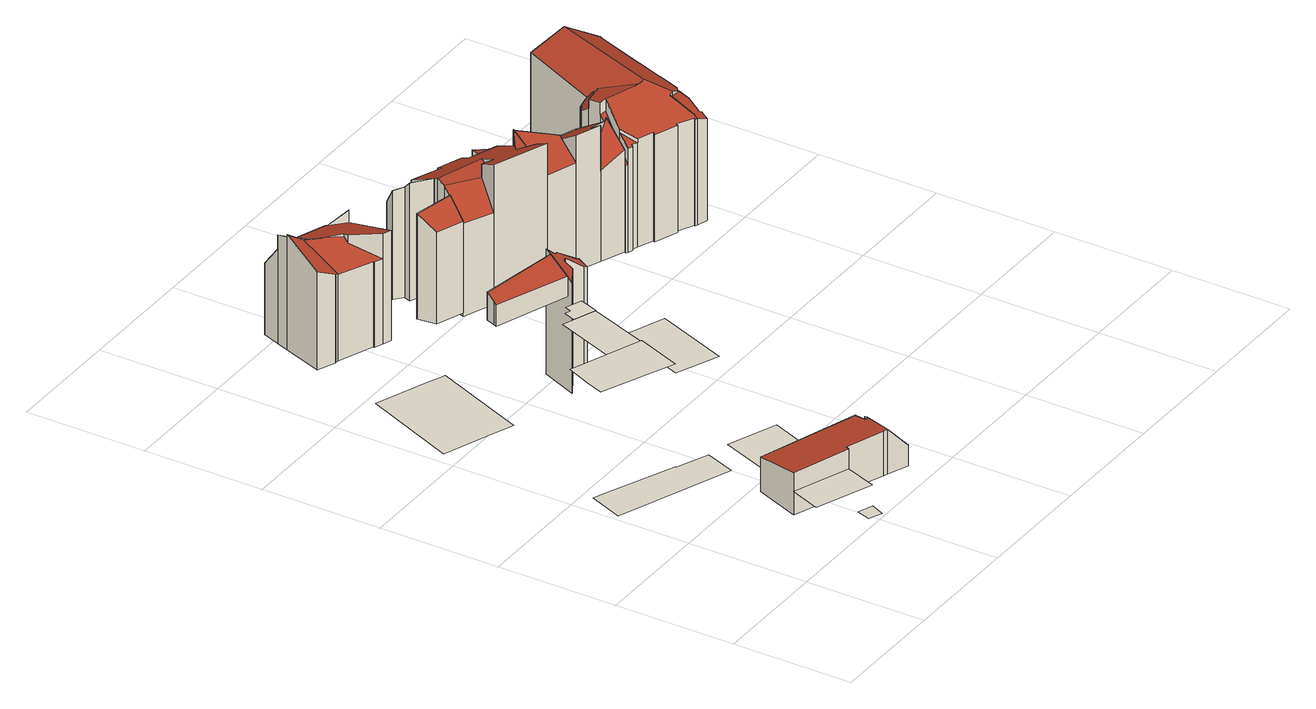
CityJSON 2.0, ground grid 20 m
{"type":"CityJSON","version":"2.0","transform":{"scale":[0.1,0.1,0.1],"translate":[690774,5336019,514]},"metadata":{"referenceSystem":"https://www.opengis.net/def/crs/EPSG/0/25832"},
"CityObjects":{
"building1":{"type":"Building","attributes":{"area_m2":55.53,"max_x":690797.88,"max_y":5336030,"min_x":690786.38,"min_y":5336021.5,"rf_extrusion_mode":"skip","rf_force_lod11":false,"rf_h_ground":518.7,"rf_h_pc_98p":0,"rf_h_roof_50p":0,"rf_h_roof_70p":0,"rf_h_roof_max":0,"rf_h_roof_min":0,"rf_is_glass_roof":false,"rf_nodata_frac":0.977,"rf_nodata_r":0,"rf_pc_select":"_HIGHEST_YET_INSUFFICIENT_COVERAGE","rf_pc_year":2026,"rf_pointcloud_unusable":true,"rf_pt_density":11.2,"rf_roof_planes":0,"rf_roof_type":"no points","rf_success":true,"rf_t_run":7,"source_file":"690_5336.gml"},"geometry":[{"type":"MultiSurface","lod":"0","boundaries":[[[0,1,2,3]]]}]},
"building2":{"type":"Building","attributes":{"area_m2":118.25,"max_x":690795.81,"max_y":5336057,"min_x":690774.81,"min_y":5336044,"rf_extrusion_mode":"skip","rf_force_lod11":false,"rf_h_ground":514.73,"rf_h_pc_98p":0,"rf_h_roof_50p":0,"rf_h_roof_70p":0,"rf_h_roof_max":0,"rf_h_roof_min":0,"rf_is_glass_roof":false,"rf_nodata_frac":1,"rf_nodata_r":0,"rf_pc_select":"_HIGHEST_YET_INSUFFICIENT_COVERAGE","rf_pc_year":0,"rf_pointcloud_unusable":true,"rf_pt_density":0,"rf_roof_planes":0,"rf_roof_type":"no points","rf_success":true,"rf_t_run":0,"source_file":"690_5336.gml"},"geometry":[{"type":"MultiSurface","lod":"0","boundaries":[[[4,5,6,7,8,9,10]]]}]},
"building3":{"type":"Building","attributes":{"area_m2":5.8,"max_x":690795.94,"max_y":5336022.5,"min_x":690792.81,"min_y":5336019,"rf_extrusion_mode":"skip","rf_force_lod11":false,"rf_h_ground":515.04,"rf_h_pc_98p":0,"rf_h_roof_50p":0,"rf_h_roof_70p":0,"rf_h_roof_max":0,"rf_h_roof_min":0,"rf_is_glass_roof":false,"rf_nodata_frac":0.25,"rf_nodata_r":0,"rf_pc_select":"_HIGHEST_YET_INSUFFICIENT_COVERAGE","rf_pc_year":2026,"rf_pointcloud_unusable":true,"rf_pt_density":12.44,"rf_roof_planes":0,"rf_roof_type":"no points","rf_success":true,"rf_t_run":4,"source_file":"690_5336.gml"},"geometry":[{"type":"MultiSurface","lod":"0","boundaries":[[[11,12,13,14]]]}]},
"building4":{"type":"Building","attributes":{"area_m2":101.1,"max_x":690793.38,"max_y":5336063.5,"min_x":690778.38,"min_y":5336051.5,"rf_extrusion_mode":"skip","rf_force_lod11":false,"rf_h_ground":532.24,"rf_h_pc_98p":0,"rf_h_roof_50p":0,"rf_h_roof_70p":0,"rf_h_roof_max":0,"rf_h_roof_min":0,"rf_is_glass_roof":false,"rf_nodata_frac":1,"rf_nodata_r":0,"rf_pc_select":"_HIGHEST_YET_INSUFFICIENT_COVERAGE","rf_pc_year":0,"rf_pointcloud_unusable":true,"rf_pt_density":0,"rf_roof_planes":0,"rf_roof_type":"no points","rf_success":true,"rf_t_run":0,"source_file":"690_5336.gml"},"geometry":[{"type":"MultiSurface","lod":"0","boundaries":[[[15,16,17,18,19]]]}]},
"building5":{"type":"Building","attributes":{"area_m2":160.46,"max_x":690811.12,"max_y":5336037.5,"min_x":690788.38,"min_y":5336023,"rf_extrusion_mode":"standard","rf_force_lod11":false,"rf_h_ground":514.7,"rf_h_pc_98p":0,"rf_h_roof_50p":521.56,"rf_h_roof_70p":521.92,"rf_h_roof_max":522.27,"rf_h_roof_min":517.94,"rf_is_glass_roof":false,"rf_nodata_frac":0.54,"rf_nodata_r":0,"rf_pc_select":"_HIGHEST_YET_INSUFFICIENT_COVERAGE","rf_pc_year":2026,"rf_pointcloud_unusable":false,"rf_pt_density":106.25,"rf_ridgelines":0,"rf_rmse_lod22":0.293,"rf_roof_planes":6,"rf_roof_type":"slanted","rf_success":true,"rf_t_run":78,"rf_volume_lod22":1052.57,"source_file":"690_5336.gml"},"children":["building5-1"]},
"building5-1":{"type":"BuildingPart","parents":["building5"],"geometry":[{"type":"Solid","lod":"2.2","boundaries":[[[[20,21,22,23,24,25,26,27,28,29]],[[30,21,20,31]],[[31,20,29,32]],[[32,29,28,33]],[[34,23,22,35]],[[36,24,23,34,37]],[[33,28,27,38]],[[39,26,25,40]],[[40,25,24,36]],[[41,42,35,43]],[[43,35,22,21,30]],[[38,27,26,39]],[[44,45,42,41]],[[46,44,47]],[[37,34,45,44,46]],[[47,44,41,43,30,31,32,33,38,39]],[[45,34,35,42]],[[37,46,47,39,40,36]]]],"semantics":{"surfaces":[{"type":"GroundSurface"},{"type":"WallSurface","on_footprint_edge":true},{"type":"WallSurface","on_footprint_edge":false},{"type":"RoofSurface","rf_azimuth":7.07,"rf_h_roof_50p":521.49,"rf_h_roof_70p":521.71,"rf_h_roof_max":522.29,"rf_h_roof_min":520.66,"rf_slope":8.47},{"type":"RoofSurface","rf_azimuth":86.44,"rf_h_roof_50p":520.74,"rf_h_roof_70p":521.07,"rf_h_roof_max":521.39,"rf_h_roof_min":520.37,"rf_slope":33.43},{"type":"RoofSurface","rf_azimuth":107.89,"rf_h_roof_50p":519.89,"rf_h_roof_70p":520.71,"rf_h_roof_max":522.29,"rf_h_roof_min":517.78,"rf_slope":47.31}],"values":[[0,1,1,1,1,1,1,1,1,2,1,1,2,2,2,3,4,5]]}}]},
"building6":{"type":"Building","attributes":{"area_m2":212.73,"max_x":690792.81,"max_y":5336096.5,"min_x":690774.56,"min_y":5336076.5,"rf_extrusion_mode":"standard","rf_force_lod11":false,"rf_h_ground":515.73,"rf_h_pc_98p":0,"rf_h_roof_50p":534.83,"rf_h_roof_70p":534.89,"rf_h_roof_max":535.06,"rf_h_roof_min":534.54,"rf_is_glass_roof":false,"rf_nodata_frac":0.582,"rf_nodata_r":0,"rf_pc_select":"_HIGHEST_YET_INSUFFICIENT_COVERAGE","rf_pc_year":2026,"rf_pointcloud_unusable":false,"rf_pt_density":7.04,"rf_ridgelines":0,"rf_rmse_lod22":0,"rf_roof_planes":1,"rf_roof_type":"slanted","rf_success":true,"rf_t_run":15,"rf_volume_lod22":0,"source_file":"690_5336.gml"},"geometry":[{"type":"MultiSurface","lod":"0","boundaries":[[[48,49,50,51,52,53,54,55]]]}]},
"building7":{"type":"Building","attributes":{"area_m2":65.28,"max_x":690797.19,"max_y":5336071,"min_x":690787.69,"min_y":5336059,"rf_extrusion_mode":"skip","rf_force_lod11":false,"rf_h_ground":531.93,"rf_h_pc_98p":0,"rf_h_roof_50p":0,"rf_h_roof_70p":0,"rf_h_roof_max":0,"rf_h_roof_min":0,"rf_is_glass_roof":false,"rf_nodata_frac":0.969,"rf_nodata_r":0,"rf_pc_select":"_HIGHEST_YET_INSUFFICIENT_COVERAGE","rf_pc_year":2026,"rf_pointcloud_unusable":true,"rf_pt_density":4.5,"rf_roof_planes":0,"rf_roof_type":"no points","rf_success":true,"rf_t_run":6,"source_file":"690_5336.gml"},"geometry":[{"type":"MultiSurface","lod":"0","boundaries":[[[56,57,58,59]]]}]},
"building8":{"type":"Building","attributes":{"area_m2":98.35,"max_x":690802.12,"max_y":5336063,"min_x":690790.44,"min_y":5336048.5,"rf_extrusion_mode":"skip","rf_force_lod11":false,"rf_h_ground":530.83,"rf_h_pc_98p":0,"rf_h_roof_50p":0,"rf_h_roof_70p":0,"rf_h_roof_max":0,"rf_h_roof_min":0,"rf_is_glass_roof":false,"rf_nodata_frac":0.954,"rf_nodata_r":0,"rf_pc_select":"_HIGHEST_YET_INSUFFICIENT_COVERAGE","rf_pc_year":2026,"rf_pointcloud_unusable":true,"rf_pt_density":10.67,"rf_roof_planes":0,"rf_roof_type":"no points","rf_success":true,"rf_t_run":1,"source_file":"690_5336.gml"},"geometry":[{"type":"MultiSurface","lod":"0","boundaries":[[[60,61,62,63]]]}]},
"building9":{"type":"Building","attributes":{"area_m2":113.41,"max_x":690807.62,"max_y":5336048,"min_x":690794.75,"min_y":5336033,"rf_extrusion_mode":"standard","rf_force_lod11":false,"rf_h_ground":514.87,"rf_h_pc_98p":0,"rf_h_roof_50p":518.52,"rf_h_roof_70p":518.56,"rf_h_roof_max":518.7,"rf_h_roof_min":518.24,"rf_is_glass_roof":false,"rf_nodata_frac":0.562,"rf_nodata_r":0,"rf_pc_select":"_HIGHEST_YET_INSUFFICIENT_COVERAGE","rf_pc_year":2026,"rf_pointcloud_unusable":false,"rf_pt_density":38.87,"rf_ridgelines":0,"rf_rmse_lod22":0,"rf_roof_planes":2,"rf_roof_type":"slanted","rf_success":true,"rf_t_run":38,"rf_volume_lod22":0,"source_file":"690_5336.gml"},"geometry":[{"type":"MultiSurface","lod":"0","boundaries":[[[64,65,66,67]]]}]},
"building10":{"type":"Building","attributes":{"area_m2":12.14,"max_x":690798.31,"max_y":5336073,"min_x":690793.38,"min_y":5336069,"rf_extrusion_mode":"skip","rf_force_lod11":false,"rf_h_ground":531.98,"rf_h_pc_98p":0,"rf_h_roof_50p":0,"rf_h_roof_70p":0,"rf_h_roof_max":0,"rf_h_roof_min":0,"rf_is_glass_roof":false,"rf_nodata_frac":0.854,"rf_nodata_r":0,"rf_pc_select":"_HIGHEST_YET_INSUFFICIENT_COVERAGE","rf_pc_year":2026,"rf_pointcloud_unusable":true,"rf_pt_density":9.14,"rf_roof_planes":0,"rf_roof_type":"no points","rf_success":true,"rf_t_run":3,"source_file":"690_5336.gml"},"geometry":[{"type":"MultiSurface","lod":"0","boundaries":[[[68,69,70,71,72,73]]]}]},
"building11":{"type":"Building","attributes":{"area_m2":177.84,"max_x":690805,"max_y":5336092,"min_x":690786.44,"min_y":5336074.5,"rf_extrusion_mode":"standard","rf_force_lod11":false,"rf_h_ground":530.38,"rf_h_pc_98p":0,"rf_h_roof_50p":534.51,"rf_h_roof_70p":534.83,"rf_h_roof_max":535.38,"rf_h_roof_min":533.64,"rf_h_roof_ridge":535.37,"rf_is_glass_roof":false,"rf_nodata_frac":0.582,"rf_nodata_r":0,"rf_pc_select":"_HIGHEST_YET_INSUFFICIENT_COVERAGE","rf_pc_year":2026,"rf_pointcloud_unusable":false,"rf_pt_density":15,"rf_ridgelines":1,"rf_rmse_lod22":1.64,"rf_roof_planes":3,"rf_roof_type":"slanted","rf_success":true,"rf_t_run":34,"rf_volume_lod22":178.8,"source_file":"690_5336.gml"},"children":["building11-1"]},
"building11-1":{"type":"BuildingPart","parents":["building11"],"geometry":[{"type":"Solid","lod":"2.2","boundaries":[[[[74,75,76,77,78]],[[79,74,78,80]],[[80,78,77,81]],[[81,77,76,82]],[[82,76,75,83]],[[83,75,74,79]],[[83,79,80,81,82]]]],"semantics":{"surfaces":[{"type":"GroundSurface"},{"type":"WallSurface","on_footprint_edge":true},{"type":"RoofSurface","rf_azimuth":195.82,"rf_h_roof_50p":534.71,"rf_h_roof_70p":534.99,"rf_h_roof_max":535.59,"rf_h_roof_min":533.9,"rf_slope":22.65}],"values":[[0,1,1,1,1,1,2]]}}]},
"building12":{"type":"Building","attributes":{"area_m2":359.8,"max_x":690824.88,"max_y":5336087.5,"min_x":690795,"min_y":5336060.5,"rf_extrusion_mode":"standard","rf_force_lod11":false,"rf_h_ground":514.61,"rf_h_pc_98p":0,"rf_h_roof_50p":533.09,"rf_h_roof_70p":533.79,"rf_h_roof_max":535.27,"rf_h_roof_min":532.12,"rf_h_roof_ridge":533.32,"rf_is_glass_roof":false,"rf_nodata_frac":0.483,"rf_nodata_r":0,"rf_pc_select":"_HIGHEST_YET_INSUFFICIENT_COVERAGE","rf_pc_year":2026,"rf_pointcloud_unusable":false,"rf_pt_density":21.62,"rf_ridgelines":1,"rf_rmse_lod22":9.51,"rf_roof_planes":6,"rf_roof_type":"slanted","rf_success":true,"rf_t_run":70,"rf_volume_lod22":273.24,"source_file":"690_5336.gml"},"children":["building12-1"]},
"building12-1":{"type":"BuildingPart","parents":["building12"],"geometry":[{"type":"Solid","lod":"2.2","boundaries":[[[[84,85,86,87,88,89,90,91,92,93,94,95]],[[96,94,93,97]],[[97,93,92,98]],[[98,92,91,99]],[[100,88,87,101]],[[102,84,95,103]],[[103,95,94,96]],[[104,89,88,100]],[[101,87,86,105]],[[99,91,90,106]],[[106,90,89,104]],[[105,86,85,107]],[[107,85,84,102]],[[107,102,103,96,97,98,99,106,104,100,101,105]]]],"semantics":{"surfaces":[{"type":"GroundSurface"},{"type":"WallSurface","on_footprint_edge":true},{"type":"RoofSurface","rf_azimuth":149.27,"rf_h_roof_50p":534.02,"rf_h_roof_70p":534.5,"rf_h_roof_max":535.95,"rf_h_roof_min":532.36,"rf_slope":32.05}],"values":[[0,1,1,1,1,1,1,1,1,1,1,1,1,2]]}}]},
"building13":{"type":"Building","attributes":{"area_m2":165.88,"max_x":690801.81,"max_y":5336120.5,"min_x":690784.88,"min_y":5336104,"rf_extrusion_mode":"standard","rf_force_lod11":false,"rf_h_ground":515.28,"rf_h_pc_98p":0,"rf_h_roof_50p":531.58,"rf_h_roof_70p":532.34,"rf_h_roof_max":534.26,"rf_h_roof_min":529.35,"rf_h_roof_ridge":533.37,"rf_is_glass_roof":false,"rf_nodata_frac":0.485,"rf_nodata_r":0,"rf_pc_select":"_HIGHEST_YET_INSUFFICIENT_COVERAGE","rf_pc_year":2026,"rf_pointcloud_unusable":false,"rf_pt_density":13.06,"rf_ridgelines":2,"rf_rmse_lod22":0.294,"rf_roof_planes":6,"rf_roof_type":"slanted","rf_success":true,"rf_t_run":27,"rf_volume_lod22":2709,"source_file":"690_5336.gml"},"children":["building13-1"]},
"building13-1":{"type":"BuildingPart","parents":["building13"],"geometry":[{"type":"Solid","lod":"2.2","boundaries":[[[[108,109,110,111,112,113,114,115,116,117,118,119,120]],[[121,122,123]],[[124,125,123]],[[126,113,112,127]],[[128,114,113,126]],[[129,130,115,114,128]],[[131,132,133,134]],[[135,136,132]],[[137,110,109,138]],[[139,111,110,137]],[[140,141,108,120,142]],[[143,144,141,140]],[[142,120,119,145]],[[146,145,119,118,147]],[[147,118,117,148]],[[148,117,116,133]],[[125,124,144,143]],[[149,150,151]],[[132,131,151]],[[122,121,152,153]],[[153,152,154]],[[150,149,154]],[[134,133,116,115,130]],[[127,112,111,139]],[[130,129,155]],[[156,157,155]],[[157,156,158]],[[159,160,161]],[[145,146,161]],[[138,109,108,141]],[[160,159,136,135]],[[160,135,132,151,150,154,152,121,123,125,143,140,142,145,161]],[[156,155,129,128,126,127,139]],[[157,158,153,154,149,151,131,134,130,155]],[[138,141,144,124,123,122,153,158,156,139,137]],[[136,159,161,146,147,148,133,132]]]],"semantics":{"surfaces":[{"type":"GroundSurface"},{"type":"WallSurface","on_footprint_edge":false},{"type":"WallSurface","on_footprint_edge":true},{"type":"RoofSurface","rf_azimuth":39.44,"rf_h_roof_50p":531.99,"rf_h_roof_70p":532.52,"rf_h_roof_max":534.04,"rf_h_roof_min":530.11,"rf_slope":20.56},{"type":"RoofSurface","rf_azimuth":148.81,"rf_h_roof_50p":532.56,"rf_h_roof_70p":533.24,"rf_h_roof_max":534.9,"rf_h_roof_min":530.38,"rf_slope":33.81},{"type":"RoofSurface","rf_azimuth":74.68,"rf_h_roof_50p":533.3,"rf_h_roof_70p":533.64,"rf_h_roof_max":534.73,"rf_h_roof_min":532.15,"rf_slope":32.1},{"type":"RoofSurface","rf_azimuth":198.8,"rf_h_roof_50p":531.56,"rf_h_roof_70p":532.32,"rf_h_roof_max":534.01,"rf_h_roof_min":529.87,"rf_slope":28.21},{"type":"RoofSurface","rf_azimuth":13.88,"rf_h_roof_50p":529.45,"rf_h_roof_70p":530.07,"rf_h_roof_max":533.11,"rf_h_roof_min":527.28,"rf_slope":52.01}],"values":[[0,1,1,2,2,2,1,1,2,2,2,1,2,2,2,2,1,1,1,1,1,1,2,2,1,1,1,1,1,2,1,3,4,5,6,7]]}}]},
"building14":{"type":"Building","attributes":{"area_m2":167.84,"max_x":690814.25,"max_y":5336116,"min_x":690797.38,"min_y":5336099.5,"rf_extrusion_mode":"standard","rf_force_lod11":false,"rf_h_ground":515.13,"rf_h_pc_98p":0,"rf_h_roof_50p":532.91,"rf_h_roof_70p":533.43,"rf_h_roof_max":535.16,"rf_h_roof_min":530.88,"rf_is_glass_roof":false,"rf_nodata_frac":0.7,"rf_nodata_r":0,"rf_pc_select":"_HIGHEST_YET_INSUFFICIENT_COVERAGE","rf_pc_year":2026,"rf_pointcloud_unusable":false,"rf_pt_density":10.59,"rf_ridgelines":0,"rf_rmse_lod22":2.45,"rf_roof_planes":4,"rf_roof_type":"slanted","rf_success":true,"rf_t_run":13,"rf_volume_lod22":748.21,"source_file":"690_5336.gml"},"children":["building14-1","building14-2"]},
"building14-1":{"type":"BuildingPart","parents":["building14"],"geometry":[{"type":"Solid","lod":"2.2","boundaries":[[[[162,163,164,165,166,167]],[[168,163,162,169]],[[169,162,167,170]],[[171,165,164,172]],[[173,166,165,171]],[[172,164,163,168]],[[170,167,166,173]],[[170,173,171,172,168,169]]]],"semantics":{"surfaces":[{"type":"GroundSurface"},{"type":"WallSurface","on_footprint_edge":true},{"type":"RoofSurface","rf_azimuth":32.24,"rf_h_roof_50p":531.75,"rf_h_roof_70p":532.8,"rf_h_roof_max":534.89,"rf_h_roof_min":528.28,"rf_slope":47.5}],"values":[[0,1,1,1,1,1,1,2]]}}]},
"building14-2":{"type":"BuildingPart","parents":["building14"],"geometry":[{"type":"Solid","lod":"2.2","boundaries":[[[[174,175,176,177]],[[178,174,177,179]],[[180,176,175,181]],[[179,177,176,180]],[[181,175,174,178]],[[181,178,179,180]]]],"semantics":{"surfaces":[{"type":"GroundSurface"},{"type":"WallSurface","on_footprint_edge":true},{"type":"RoofSurface","rf_azimuth":201.67,"rf_h_roof_50p":532.25,"rf_h_roof_70p":532.73,"rf_h_roof_max":533.68,"rf_h_roof_min":530.82,"rf_slope":40.58}],"values":[[0,1,1,1,1,2]]}}]},
"building15":{"type":"Building","attributes":{"area_m2":195.93,"max_x":690828.19,"max_y":5336111,"min_x":690809.56,"min_y":5336094,"rf_extrusion_mode":"standard","rf_force_lod11":false,"rf_h_ground":514.5,"rf_h_pc_98p":0,"rf_h_roof_50p":533.85,"rf_h_roof_70p":534.29,"rf_h_roof_max":536.21,"rf_h_roof_min":531.05,"rf_h_roof_ridge":534.3,"rf_is_glass_roof":false,"rf_nodata_frac":0.662,"rf_nodata_r":0,"rf_pc_select":"_HIGHEST_YET_INSUFFICIENT_COVERAGE","rf_pc_year":2026,"rf_pointcloud_unusable":false,"rf_pt_density":10.07,"rf_ridgelines":1,"rf_rmse_lod22":0.994,"rf_roof_planes":4,"rf_roof_type":"slanted","rf_success":true,"rf_t_run":30,"rf_volume_lod22":3812.74,"source_file":"690_5336.gml"},"children":["building15-1"]},
"building15-1":{"type":"BuildingPart","parents":["building15"],"geometry":[{"type":"Solid","lod":"2.2","boundaries":[[[[182,183,184,185,186,187,188,189,190,191,192,193,194]],[[195,188,187,196]],[[197,189,188,195]],[[196,187,186,198]],[[198,186,185,199]],[[199,185,184,200]],[[201,183,182,202]],[[200,184,183,201]],[[203,204,205,206]],[[207,192,191,208,209]],[[209,208,210,211]],[[212,190,189,197]],[[213,194,193,205]],[[206,205,193,192,207]],[[202,182,194,213]],[[208,191,190,212,214]],[[214,212,215]],[[211,210,215]],[[216,217,218]],[[217,216,204,203]],[[202,213,205,204]],[[214,215,210,208]],[[218,201,202,204,216]],[[201,218,217,203,206,207,209,211,215,212,197,195,196,198,199,200]]]],"semantics":{"surfaces":[{"type":"GroundSurface"},{"type":"WallSurface","on_footprint_edge":true},{"type":"WallSurface","on_footprint_edge":false},{"type":"RoofSurface","rf_azimuth":199.21,"rf_h_roof_50p":532.56,"rf_h_roof_70p":533.39,"rf_h_roof_max":537.77,"rf_h_roof_min":530.31,"rf_slope":41.95},{"type":"RoofSurface","rf_azimuth":177.45,"rf_h_roof_50p":535.65,"rf_h_roof_70p":535.89,"rf_h_roof_max":536.58,"rf_h_roof_min":534.44,"rf_slope":25.77},{"type":"RoofSurface","rf_azimuth":176.22,"rf_h_roof_50p":534.27,"rf_h_roof_70p":534.44,"rf_h_roof_max":535.95,"rf_h_roof_min":533.65,"rf_slope":12.39},{"type":"RoofSurface","rf_azimuth":20.56,"rf_h_roof_50p":533.65,"rf_h_roof_70p":535.38,"rf_h_roof_max":538.12,"rf_h_roof_min":530.5,"rf_slope":28.27}],"values":[[0,1,1,1,1,1,1,1,2,1,2,1,1,1,1,1,2,2,2,2,3,4,5,6]]}}]},
"building16":{"type":"Building","attributes":{"area_m2":160.98,"max_x":690840.81,"max_y":5336104.5,"min_x":690823.75,"min_y":5336088.5,"rf_extrusion_mode":"standard","rf_force_lod11":false,"rf_h_ground":514.56,"rf_h_pc_98p":0,"rf_h_roof_50p":532.33,"rf_h_roof_70p":534.06,"rf_h_roof_max":536.3,"rf_h_roof_min":530.05,"rf_is_glass_roof":false,"rf_nodata_frac":0.599,"rf_nodata_r":0,"rf_pc_select":"_HIGHEST_YET_INSUFFICIENT_COVERAGE","rf_pc_year":2026,"rf_pointcloud_unusable":false,"rf_pt_density":50.25,"rf_ridgelines":0,"rf_rmse_lod22":1.02,"rf_roof_planes":8,"rf_roof_type":"slanted","rf_success":true,"rf_t_run":43,"rf_volume_lod22":2975.79,"source_file":"690_5336.gml"},"children":["building16-1"]},
"building16-1":{"type":"BuildingPart","parents":["building16"],"geometry":[{"type":"Solid","lod":"2.2","boundaries":[[[[219,220,221,222,223,224,225,226]],[[227,220,219,228]],[[229,230,231]],[[232,233,231]],[[234,226,225,235]],[[230,229,235,236]],[[228,219,226,234]],[[237,221,220,227,238]],[[239,240,241]],[[238,227,241]],[[242,243,240,239]],[[233,232,223,222,243,242]],[[243,222,221,237]],[[236,235,225,224,244]],[[244,224,223,232]],[[233,242,239,241,227,228,234,235,229,231]],[[243,237,238,241,240]],[[244,232,231,230,236]]]],"semantics":{"surfaces":[{"type":"GroundSurface"},{"type":"WallSurface","on_footprint_edge":true},{"type":"WallSurface","on_footprint_edge":false},{"type":"RoofSurface","rf_azimuth":19.85,"rf_h_roof_50p":532.23,"rf_h_roof_70p":533.78,"rf_h_roof_max":537.56,"rf_h_roof_min":529.25,"rf_slope":35.04},{"type":"RoofSurface","rf_azimuth":229.99,"rf_h_roof_50p":532.5,"rf_h_roof_70p":533.22,"rf_h_roof_max":536.54,"rf_h_roof_min":530.35,"rf_slope":40.77},{"type":"RoofSurface","rf_azimuth":203.34,"rf_h_roof_50p":534.54,"rf_h_roof_70p":535.14,"rf_h_roof_max":537.16,"rf_h_roof_min":532.9,"rf_slope":23.68}],"values":[[0,1,2,2,1,2,1,1,2,2,2,1,1,1,1,3,4,5]]}}]},
"building17":{"type":"Building","attributes":{"area_m2":28.83,"max_x":690843.75,"max_y":5336116,"min_x":690836.75,"min_y":5336109,"rf_extrusion_mode":"standard","rf_force_lod11":false,"rf_h_ground":514.51,"rf_h_pc_98p":0,"rf_h_roof_50p":520.2,"rf_h_roof_70p":521.56,"rf_h_roof_max":521.94,"rf_h_roof_min":519.98,"rf_is_glass_roof":false,"rf_nodata_frac":0.623,"rf_nodata_r":0,"rf_pc_select":"_HIGHEST_YET_INSUFFICIENT_COVERAGE","rf_pc_year":2026,"rf_pointcloud_unusable":false,"rf_pt_density":70.79,"rf_ridgelines":0,"rf_rmse_lod22":0.139,"rf_roof_planes":2,"rf_roof_type":"slanted","rf_success":true,"rf_t_run":24,"rf_volume_lod22":181.73,"source_file":"690_5336.gml"},"children":["building17-1"]},
"building17-1":{"type":"BuildingPart","parents":["building17"],"geometry":[{"type":"Solid","lod":"2.2","boundaries":[[[[245,246,247,248,249,250]],[[251,249,248,252]],[[253,250,249,251]],[[254,245,250,253]],[[252,248,247,255]],[[255,247,246,256]],[[256,246,245,254]],[[256,254,253,251,252,255]]]],"semantics":{"surfaces":[{"type":"GroundSurface"},{"type":"WallSurface","on_footprint_edge":true},{"type":"RoofSurface","rf_azimuth":111.19,"rf_h_roof_50p":520.86,"rf_h_roof_70p":521.22,"rf_h_roof_max":521.78,"rf_h_roof_min":519.84,"rf_slope":20.63}],"values":[[0,1,1,1,1,1,1,2]]}}]},
"building18":{"type":"Building","attributes":{"area_m2":337.88,"max_x":690859.69,"max_y":5336112,"min_x":690836.62,"min_y":5336083,"rf_extrusion_mode":"standard","rf_force_lod11":false,"rf_h_ground":514.51,"rf_h_pc_98p":0,"rf_h_roof_50p":535.82,"rf_h_roof_70p":536.51,"rf_h_roof_max":537.29,"rf_h_roof_min":532.55,"rf_h_roof_ridge":537.59,"rf_is_glass_roof":false,"rf_nodata_frac":0.00148,"rf_nodata_r":0,"rf_pc_select":"PREFERRED_AND_LATEST","rf_pc_year":2026,"rf_pointcloud_unusable":false,"rf_pt_density":584.37,"rf_ridgelines":5,"rf_rmse_lod22":1.21,"rf_roof_planes":20,"rf_roof_type":"slanted","rf_success":true,"rf_t_run":227,"rf_volume_lod22":7096.39,"source_file":"690_5336.gml"},"children":["building18-1"]},
"building18-1":{"type":"BuildingPart","parents":["building18"],"geometry":[{"type":"Solid","lod":"2.2","boundaries":[[[[257,258,259,260,261,262,263,264,265,266,267,268,269,270,271,272,273,274,275,276,277,278,279,280,281,282,283,284,285,286,287,288,289,290,291]],[[292,293,294]],[[295,289,288,296]],[[297,290,289,295]],[[296,288,287,298]],[[299,300,298,301]],[[301,298,287,286,302]],[[303,271,270,304]],[[304,270,269,305]],[[306,307,279,278,308,309]],[[310,311,276,275,312]],[[313,277,276,311]],[[308,278,277,313]],[[314,315,316,317]],[[317,316,273,272,318]],[[318,272,271,303]],[[319,266,265,320]],[[320,265,264,321]],[[300,291,290,297]],[[322,323,261,260,324]],[[325,257,291,300,299]],[[302,286,285,326]],[[312,275,274,327]],[[315,328,311,310]],[[327,274,273,316]],[[329,283,282,330,331]],[[330,282,281,332]],[[331,330,333,334]],[[309,308,335,336]],[[336,335,328,315,314]],[[337,338,339]],[[338,340,341]],[[332,281,280,342]],[[343,342,280,279,307]],[[344,263,262,345,346]],[[321,264,263,344]],[[346,345,347,348]],[[345,262,261,323]],[[340,338,337,349]],[[305,269,268,350]],[[351,267,266,319]],[[350,268,267,351]],[[352,353,323,322]],[[354,355,348]],[[348,347,353,352]],[[356,357,355,354]],[[358,357,356]],[[334,333,342,343]],[[359,284,283,329]],[[326,285,284,359,360]],[[293,292,361,362]],[[360,359,363]],[[362,361,363]],[[307,306,364]],[[324,260,259,365]],[[365,259,258,366]],[[366,258,257,325]],[[300,297,295,296,298]],[[327,316,315,310,312]],[[328,335,308,313,311]],[[353,347,345,323]],[[357,358,367,319,320,321,344,346,348,355]],[[342,333,330,332]],[[360,363,361,292,294,341,340,349,368,302,326]],[[362,364,306,309,336,339,338,341,294,293]],[[339,336,314,317,318,303,304,305,350,351,319,367,358,356,354,368,349,337]],[[364,362,363,359,329,331,334,343,307]],[[366,325,299,301,302,368,354,348,352,322,324,365]]]],"semantics":{"surfaces":[{"type":"GroundSurface"},{"type":"WallSurface","on_footprint_edge":false},{"type":"WallSurface","on_footprint_edge":true},{"type":"RoofSurface","rf_azimuth":109.45,"rf_h_roof_50p":531.87,"rf_h_roof_70p":531.87,"rf_h_roof_max":532.26,"rf_h_roof_min":531.87,"rf_slope":39.69},{"type":"RoofSurface","rf_azimuth":194.37,"rf_h_roof_50p":533.1,"rf_h_roof_70p":533.43,"rf_h_roof_max":534.16,"rf_h_roof_min":532.34,"rf_slope":34.69},{"type":"RoofSurface","rf_azimuth":213.78,"rf_h_roof_50p":533.77,"rf_h_roof_70p":534.81,"rf_h_roof_max":537.21,"rf_h_roof_min":530.28,"rf_slope":43.04},{"type":"RoofSurface","rf_azimuth":111.23,"rf_h_roof_50p":532.89,"rf_h_roof_70p":533.88,"rf_h_roof_max":534.26,"rf_h_roof_min":532,"rf_slope":58.67},{"type":"RoofSurface","rf_azimuth":146.85,"rf_h_roof_50p":533.52,"rf_h_roof_70p":533.98,"rf_h_roof_max":535.78,"rf_h_roof_min":532.11,"rf_slope":32.56},{"type":"RoofSurface","rf_azimuth":10,"rf_h_roof_50p":529.65,"rf_h_roof_70p":529.65,"rf_h_roof_max":532.94,"rf_h_roof_min":529.65,"rf_slope":41.91},{"type":"RoofSurface","rf_azimuth":292.37,"rf_h_roof_50p":536.13,"rf_h_roof_70p":536.72,"rf_h_roof_max":537.71,"rf_h_roof_min":534.43,"rf_slope":24.6},{"type":"RoofSurface","rf_azimuth":16.01,"rf_h_roof_50p":536.46,"rf_h_roof_70p":536.75,"rf_h_roof_max":537.46,"rf_h_roof_min":535.4,"rf_slope":19.33},{"type":"RoofSurface","rf_azimuth":200.49,"rf_h_roof_50p":535.03,"rf_h_roof_70p":535.95,"rf_h_roof_max":537.62,"rf_h_roof_min":532.77,"rf_slope":35.55},{"type":"RoofSurface","rf_azimuth":328.85,"rf_h_roof_50p":534.2,"rf_h_roof_70p":534.62,"rf_h_roof_max":535.81,"rf_h_roof_min":532.94,"rf_slope":50.67},{"type":"RoofSurface","rf_azimuth":109.43,"rf_h_roof_50p":535.61,"rf_h_roof_70p":536.38,"rf_h_roof_max":537.71,"rf_h_roof_min":533.47,"rf_slope":32.26}],"values":[[0,1,2,2,2,1,2,2,2,2,2,2,2,1,2,2,2,2,2,2,2,2,2,1,2,2,2,1,1,1,1,1,2,2,2,2,1,2,1,2,2,2,1,1,1,1,1,1,2,2,1,1,1,1,2,2,2,3,4,5,6,7,8,9,10,11,12,13]]}}]}
},
"vertices":[
[219,24,47],[238,76,47],[144,111,47],[124,60,47],
[8,324,7],[199,251,7],[218,301,7],[164,323,7],[165,325,7],[44,376,7],[31,381,7],
[220,24,10],[196,33,10],[188,11,10],[211,2,10],
[44,376,182],[165,325,182],[194,400,182],[72,445,182],[55,405,182],
[144,111,7],[173,185,7],[332,123,7],[349,117,7],[371,108,7],[345,41,7],[310,54,7],[302,57,7],[241,81,7],[238,76,7],[173,185,66],[144,111,78],[238,76,81],[241,81,81],[349,117,59],[332,123,70],[371,108,38],[349,117,64],[302,57,83],[310,54,83],[345,41,42],[326,102,76],[326,102,74],[332,123,73],[330,101,76],[330,101,72],[330,101,78],[332,100,76],
[6,619,17],[78,592,17],[124,574,17],[143,619,17],[188,730,17],[183,732,17],[163,740,17],[71,775,17],
[137,421,179],[194,400,179],[232,501,179],[175,522,179],
[235,294,168],[281,415,168],[210,442,168],[164,323,168],
[290,139,9],[337,259,9],[254,291,9],[208,171,9],
[194,515,180],[232,501,180],[243,532,180],[215,542,180],[211,531,180],[201,534,180],
[280,608,164],[264,569,164],[140,613,164],[143,619,164],[149,634,164],[280,608,215],[149,634,211],[143,619,204],[140,613,201],[264,569,198],
[298,609,6],[324,590,6],[328,590,6],[326,574,6],[319,575,6],[302,596,6],[300,596,6],[294,593,6],[293,578,6],[259,558,6],[284,618,6],[293,607,6],[284,618,218],[259,558,193],[293,578,193],[294,593,201],[319,575,183],[326,574,180],[298,609,208],[293,607,209],[302,596,200],[328,590,188],[300,596,201],[324,590,190],
[220,855,13],[205,861,13],[205,862,13],[146,885,13],[140,887,13],[140,886,13],[109,898,13],[133,964,13],[141,985,13],[152,1014,13],[278,966,13],[270,944,13],[234,850,13],[158,946,190],[158,946,193],[182,930,189],[206,913,184],[206,913,188],[140,886,163],[140,887,163],[109,898,180],[133,964,209],[133,964,205],[159,974,188],[159,974,181],[141,985,173],[141,985,197],[160,977,180],[160,977,177],[205,862,158],[205,861,158],[146,885,160],[220,855,201],[220,855,157],[234,850,200],[202,903,192],[202,903,178],[270,944,164],[270,944,185],[278,966,155],[152,1014,134],[174,965,180],[174,965,181],[173,965,181],[157,948,190],[157,948,194],[173,963,181],[148,953,198],[154,949,194],[154,949,195],[156,949,194],[247,970,160],[247,970,162],[249,967,162],
[403,921,11],[382,869,11],[343,886,11],[347,897,11],[333,909,11],[362,937,11],[382,869,204],[403,921,144],[362,937,153],[347,897,199],[343,886,211],[333,909,196],
[368,833,11],[355,803,11],[310,820,11],[306,851,11],[368,833,195],[306,851,190],[310,820,166],[355,803,167],
[373,846,5],[379,861,5],[403,921,5],[457,900,5],[461,912,5],[501,896,5],[494,880,5],[542,862,5],[527,824,5],[507,773,5],[497,748,5],[406,783,5],[355,803,5],[494,880,176],[501,896,167],[542,862,177],[461,912,166],[457,900,173],[403,921,173],[379,861,208],[373,846,204],[430,818,220],[430,818,197],[406,783,161],[406,783,242],[497,748,242],[507,773,201],[507,773,228],[494,799,214],[494,799,217],[527,824,198],[355,803,163],[527,824,225],[498,802,215],[448,809,195],[448,809,221],[466,840,202],
[668,806,6],[643,739,6],[627,697,6],[586,713,6],[546,729,6],[497,748,6],[527,825,6],[539,856,6],[643,739,206],[668,806,157],[570,772,203],[570,772,210],[566,766,207],[546,729,189],[546,729,236],[539,856,154],[527,825,178],[527,825,224],[627,697,179],[643,739,212],[588,730,226],[588,730,171],[638,738,208],[586,713,237],[586,713,160],[497,748,188],
[658,902,5],[627,913,5],[628,915,5],[651,971,5],[698,958,5],[666,899,5],[698,958,58],[651,971,76],[666,899,61],[658,902,65],[628,915,77],[627,913,77],
[814,789,5],[816,788,5],[799,745,5],[801,745,5],[787,708,5],[776,681,5],[766,657,5],[770,655,5],[764,642,5],[746,647,5],[742,649,5],[742,651,5],[714,664,5],[713,661,5],[674,676,5],[675,679,5],[649,689,5],[639,693,5],[637,690,5],[629,693,5],[626,695,5],[648,752,5],[658,778,5],[664,794,5],[668,806,5],[675,803,5],[684,800,5],[685,799,5],[743,929,5],[794,904,5],[849,877,5],[855,874,5],[857,874,5],[855,869,5],[847,872,5],[692,786,210],[692,786,216],[701,789,214],[857,874,180],[855,874,182],[855,869,180],[849,877,187],[847,872,195],[847,872,187],[849,877,195],[794,904,233],[674,676,187],[713,661,187],[714,664,188],[658,778,222],[658,778,207],[648,752,210],[648,752,231],[629,693,182],[629,693,154],[637,690,181],[626,695,154],[639,713,202],[639,713,197],[649,689,182],[649,689,189],[675,679,189],[746,647,186],[764,642,177],[770,655,182],[787,708,197],[787,708,182],[801,745,196],[814,789,198],[743,929,207],[639,693,183],[639,713,174],[684,800,201],[675,803,157],[675,803,192],[668,806,155],[676,801,158],[676,801,194],[658,749,212],[658,749,232],[717,730,233],[717,730,232],[710,731,233],[717,730,231],[718,734,231],[664,794,166],[664,794,194],[766,657,184],[776,681,182],[776,681,194],[772,695,197],[772,695,203],[724,728,234],[742,651,187],[742,649,185],[771,697,204],[771,697,199],[749,692,216],[749,692,209],[741,691,214],[741,691,211],[747,654,190],[685,799,202],[685,799,205],[690,790,209],[690,790,215],[687,796,207],[685,785,217],[799,745,197],[816,788,196],[746,651,188],[728,729,236]
]}
